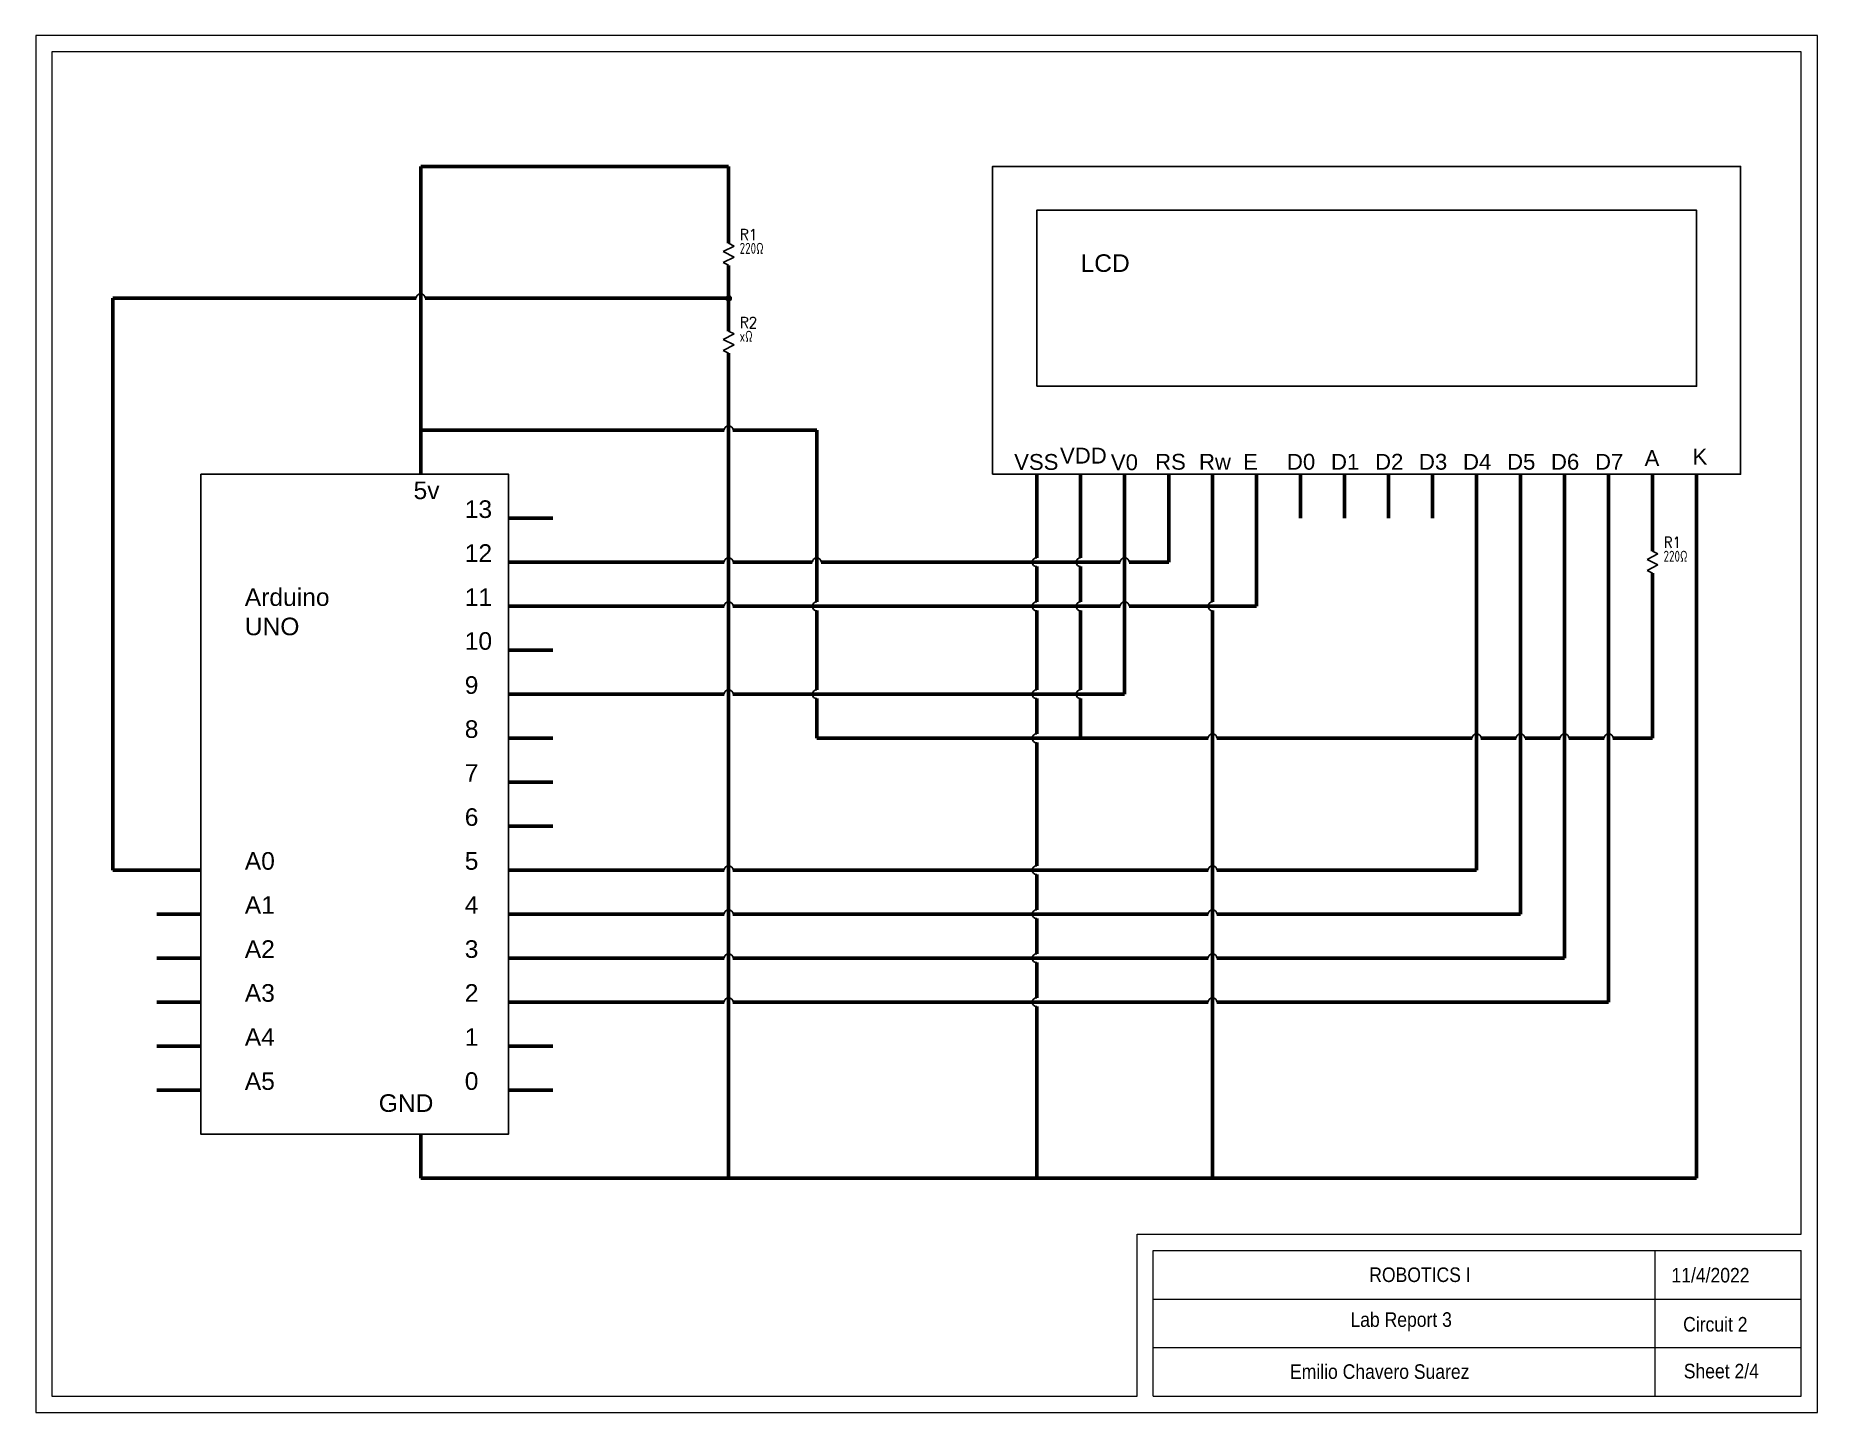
# Paper-space layout 'Layout2' of a CAD drawing. Header units: inches. Extents: x -0.2 to 10.8, y -0.3 to 8.2.
# The model-space entities are those that its viewports show. They can reach past a viewport. Long polylines and large blocks are cut down to what shows.
import ezdxf
from ezdxf.enums import TextEntityAlignment as Align

# ---------------------------------------------------------------- set-up
doc = ezdxf.new("R2010")
doc.units = ezdxf.units.IN
doc.header["$MEASUREMENT"] = 0
for name, color, linetype in [('MISC', 7, 'Continuous'), ('SYMS', 7, 'Continuous'), ('TAGS', 150, 'Continuous'), ('WIRES', 7, 'Continuous')]:
    doc.layers.add(name, color=color, linetype=linetype)
doc.styles.add('AW_TAG', font='txt', dxfattribs={"width": 0.9, "height": 0.109375})
doc.styles.get("Standard").update_dxf_attribs({"font": 'arial.ttf'})
doc.styles.add('WD', font='romans.shx')

# ---------------------------------------------------------------- blocks, each defined once
blk = doc.blocks.new('VRE1')
for p, q in [((-0.062, 0.031), (0.062, 0.094)), ((0.062, -0.031), (-0.062, 0.031)), ((0.062, 0.094), (0, 0.125)), ((-0.062, -0.094), (0.062, -0.031)), ((0, -0.125), (-0.062, -0.094))]:
    blk.add_line(p, q)
at = {"style": 'WD'}
for tag, p, width in [('INST', (0.219, 0.488), 0.7), ('LOC', (0.219, 0.318), 0.7), ('TAG1', (0.127, 0.162), 0.9), ('RATING1', (0.125, 0.006), 0.7), ('RATING2', (0.125, -0.151), 0.7), ('DESC1', (0.129, -0.307), 0.7), ('DESC2', (0.129, -0.463), 0.7)]:
    blk.add_attdef(tag, p, '', height=0.125, dxfattribs=dict(at, width=width))
at = {"linetype": 'Continuous', "style": 'WD', "flags": 8}
blk.add_attdef('TERM01', text='', height=0.125, dxfattribs=at).set_placement((-0.055, 0.144), align=Align.RIGHT)
at = {"style": 'WD', "flags": 9}
blk.add_attdef('FAMILY', (-0.184, 0.08), '', height=0.01, rotation=90, dxfattribs=at)
at = {"linetype": 'Continuous', "style": 'WD', "flags": 9}
for tag, p in [('CAT', (-0.139, 0.105)), ('MFG', (-0.12, 0.103)), ('ASSYCODE', (-0.094, 0.094))]:
    blk.add_attdef(tag, text='', height=0.01, rotation=90, dxfattribs=at).set_placement(p, align=Align.CENTER)
at = {"color": 7, "style": 'WD', "flags": 1}
for tag, p in [('X2TERM01', (0, 0.125)), ('X8TERM02', (0, -0.125))]:
    blk.add_attdef(tag, p, '', height=0.0125, dxfattribs=at)
at = {"linetype": 'Continuous', "style": 'WD', "flags": 8}
blk.add_attdef('TERM02', text='', height=0.125, dxfattribs=at).set_placement((-0.041, -0.151), align=Align.TOP_RIGHT)
blk = doc.blocks.new('WDDOT')
for radius in [0.03, 0.0187, 0.00929]:
    blk.add_circle((0, 0), radius)

msp = doc.modelspace()

# ---------------------------------------------------------------- linework, layer by layer
at = {"lineweight": 9}
for p, q in [((3.4, 37.9), (-7.4, 37.9)), ((-7.4, 37.9), (-7.4, 29.6)), ((3.4, 30.6), (3.4, 37.9)), ((-0.7, 30.6), (3.4, 30.6)), ((-0.7, 29.6), (-0.7, 30.6)), ((-0.6, 30.5), (3.4, 30.5)), ((-0.6, 29.6), (-0.6, 30.5)), ((2.499, 29.598), (2.499, 30.498)), ((3.4, 29.6), (3.4, 30.5)), ((-0.6, 30.2), (3.4, 30.2)), ((-0.6, 29.9), (3.4, 29.9)), ((-7.4, 29.6), (-0.7, 29.6)), ((-1.5, 29.6), (-0.7, 29.6)), ((-0.6, 29.6), (3.4, 29.6)), ((-0.6, 29.6), (-0.1, 29.6))]:
    msp.add_line(p, q, dxfattribs=at)
msp.add_lwpolyline([(-7.5, 29.5), (3.5, 29.5), (3.5, 38), (-7.5, 38)], close=True, dxfattribs=at)
for points in [[(-1.592, 35.292), (-1.592, 37.193), (3.026, 37.193), (3.026, 35.292)], [(-1.32, 35.835), (-1.32, 36.922), (2.754, 36.922), (2.754, 35.835)], [(-6.481, 35.292), (-4.58, 35.292), (-4.58, 31.218), (-6.481, 31.218)], [(-6.481, 35.292), (-4.58, 35.292), (-4.58, 31.218), (-6.481, 31.218)]]:
    msp.add_lwpolyline(points, close=True)
at = {"layer": 'WIRES', "color": 1, "lineweight": 50}
for p, q in [((-5.123, 35.564), (-5.123, 37.193)), ((-5.123, 37.193), (-3.222, 37.193)), ((-3.222, 37.193), (-3.222, 36.718)), ((-5.123, 35.292), (-5.123, 35.564)), ((-5.123, 35.564), (-3.249, 35.564)), ((-3.195, 35.564), (-2.678, 35.564)), ((-2.678, 35.564), (-2.678, 34.504)), ((-1.049, 35.02), (-1.049, 35.292)), ((2.482, 35.292), (2.482, 35.02)), ((-1.049, 35.02), (-1.049, 34.776)), ((2.482, 35.02), (2.482, 34.817)), ((-1.049, 34.722), (-1.049, 34.504)), ((2.482, 34.681), (2.482, 34.477)), ((-2.678, 34.45), (-2.678, 33.961)), ((-1.049, 34.45), (-1.049, 33.961)), ((2.482, 33.662), (2.482, 34.477)), ((-2.678, 33.907), (-2.678, 33.662)), ((-1.049, 33.907), (-1.049, 33.662)), ((-2.678, 33.662), (-0.261, 33.662)), ((-0.207, 33.662), (1.369, 33.662)), ((1.423, 33.662), (1.64, 33.662)), ((1.695, 33.662), (1.912, 33.662)), ((1.966, 33.662), (2.184, 33.662)), ((2.238, 33.662), (2.482, 33.662))]:
    msp.add_line(p, q, dxfattribs=at)
at = {"layer": 'WIRES', "lineweight": 50}
for p, q in [((-3.222, 36.582), (-3.222, 36.379)), ((-3.222, 36.175), (-3.222, 36.379)), ((-3.222, 35.292), (-3.222, 36.039)), ((-5.123, 35.292), (-5.123, 35.564)), ((-3.222, 33.119), (-3.222, 35.292)), ((-1.32, 35.02), (-1.32, 35.292)), ((-0.234, 35.02), (-0.234, 35.292)), ((0.309, 35.02), (0.309, 35.292)), ((0.581, 35.02), (0.581, 35.292)), ((0.853, 35.02), (0.853, 35.292)), ((1.124, 35.02), (1.124, 35.292)), ((2.754, 35.292), (2.754, 35.02)), ((-4.58, 35.02), (-4.308, 35.02)), ((-4.58, 35.02), (-4.308, 35.02)), ((-1.32, 35.02), (-1.32, 34.776)), ((-0.234, 35.02), (-0.234, 34.504)), ((2.754, 35.02), (2.754, 30.946)), ((-1.32, 34.722), (-1.32, 34.504)), ((-1.32, 34.45), (-1.32, 33.961)), ((-0.234, 34.45), (-0.234, 30.946)), ((-4.58, 34.206), (-4.308, 34.206)), ((-4.58, 34.206), (-4.308, 34.206)), ((-1.32, 33.907), (-1.32, 33.69)), ((-4.58, 33.662), (-4.308, 33.662)), ((-4.58, 33.662), (-4.308, 33.662)), ((-1.32, 33.635), (-1.32, 32.875)), ((-4.58, 33.391), (-4.308, 33.391)), ((-4.58, 33.391), (-4.308, 33.391)), ((-3.222, 33.238), (-3.222, 30.946)), ((-4.58, 33.119), (-4.308, 33.119)), ((-4.58, 33.119), (-4.308, 33.119)), ((-6.753, 32.848), (-7.024, 32.848)), ((-6.481, 32.848), (-6.753, 32.848)), ((-1.32, 32.82), (-1.32, 32.603)), ((-6.481, 32.576), (-6.753, 32.576)), ((-6.481, 32.576), (-6.753, 32.576)), ((-1.32, 32.549), (-1.32, 32.331)), ((-6.481, 32.304), (-6.753, 32.304)), ((-6.481, 32.304), (-6.753, 32.304)), ((-1.32, 32.277), (-1.32, 32.06)), ((-6.481, 32.033), (-6.753, 32.033)), ((-6.481, 32.033), (-6.753, 32.033)), ((-1.32, 32.006), (-1.32, 30.946)), ((-6.481, 31.761), (-6.753, 31.761)), ((-6.481, 31.761), (-6.753, 31.761)), ((-4.58, 31.761), (-4.308, 31.761)), ((-4.58, 31.761), (-4.308, 31.761)), ((-6.481, 31.489), (-6.753, 31.489)), ((-6.481, 31.489), (-6.753, 31.489)), ((-4.58, 31.489), (-4.308, 31.489)), ((-4.58, 31.489), (-4.308, 31.489)), ((-5.123, 31.218), (-5.123, 30.946)), ((-5.123, 31.218), (-5.123, 30.946)), ((-3.222, 30.946), (-5.123, 30.946)), ((-3.222, 30.946), (-2.678, 30.946)), ((-0.234, 30.946), (-2.923, 30.946)), ((2.754, 30.946), (-0.234, 30.946))]:
    msp.add_line(p, q, dxfattribs=at)
at = {"layer": 'WIRES', "color": 5, "lineweight": 50}
for p, q in [((-7.024, 32.848), (-7.024, 36.379)), ((-7.024, 36.379), (-5.15, 36.379)), ((-5.096, 36.379), (-3.222, 36.379)), ((0.038, 35.02), (0.038, 35.292)), ((2.211, 35.292), (2.211, 35.02)), ((0.038, 34.477), (0.038, 35.02)), ((2.211, 32.033), (2.211, 35.02)), ((-4.58, 34.477), (-4.308, 34.477)), ((-4.308, 34.477), (-3.249, 34.477)), ((-3.195, 34.477), (-0.804, 34.477)), ((-0.75, 34.477), (0.038, 34.477)), ((-6.753, 32.848), (-7.024, 32.848)), ((-6.481, 32.848), (-6.753, 32.848)), ((-4.58, 32.033), (-4.308, 32.033)), ((-4.308, 32.033), (-3.249, 32.033)), ((-3.195, 32.033), (-0.261, 32.033)), ((-0.207, 32.033), (2.211, 32.033))]:
    msp.add_line(p, q, dxfattribs=at)
at = {"layer": 'WIRES', "color": 3, "lineweight": 50}
for p, q in [((-0.777, 35.02), (-0.777, 35.292)), ((1.939, 35.292), (1.939, 35.02)), ((-0.777, 35.02), (-0.777, 33.934)), ((1.939, 32.304), (1.939, 35.02)), ((-4.58, 33.934), (-4.308, 33.934)), ((-3.249, 33.934), (-4.308, 33.934)), ((-0.777, 33.934), (-3.195, 33.934)), ((-4.58, 32.304), (-4.308, 32.304)), ((-4.308, 32.304), (-3.249, 32.304)), ((-3.195, 32.304), (-0.261, 32.304)), ((-0.207, 32.304), (1.939, 32.304))]:
    msp.add_line(p, q, dxfattribs=at)
at = {"layer": 'WIRES', "color": 6, "lineweight": 50}
for p, q in [((-0.505, 35.02), (-0.505, 35.292)), ((1.396, 35.02), (1.396, 35.292)), ((-0.505, 34.749), (-0.505, 35.02)), ((1.396, 32.848), (1.396, 35.02)), ((-4.58, 34.749), (-4.308, 34.749)), ((-4.308, 34.749), (-3.249, 34.749)), ((-3.195, 34.749), (-2.706, 34.749)), ((-2.651, 34.749), (-1.076, 34.749)), ((-1.32, 34.749), (-0.804, 34.749)), ((-0.75, 34.749), (-0.505, 34.749)), ((-4.58, 32.848), (-4.308, 32.848)), ((-4.308, 32.848), (-3.249, 32.848)), ((-3.195, 32.848), (-0.261, 32.848)), ((-0.207, 32.848), (1.396, 32.848))]:
    msp.add_line(p, q, dxfattribs=at)
at = {"layer": 'WIRES', "color": 30, "lineweight": 50, "true_color": 0xf26722}
for p, q in [((1.667, 35.02), (1.667, 35.292)), ((1.667, 32.576), (1.667, 35.02)), ((-4.58, 32.576), (-4.308, 32.576)), ((-4.308, 32.576), (-3.249, 32.576)), ((-3.195, 32.576), (-0.261, 32.576)), ((-0.207, 32.576), (1.667, 32.576))]:
    msp.add_line(p, q, dxfattribs=at)
at = {"layer": 'WIRES', "color": 5}
for centre in [(-5.123, 36.379), (-3.222, 34.477), (-0.777, 34.477), (-3.222, 32.033), (-0.234, 32.033)]:
    msp.add_arc(centre, 0.0272, 0, 180, dxfattribs=at)
at = {"layer": 'WIRES', "color": 1}
for centre, start, end in [((-3.222, 35.564), 0, 180), ((-1.049, 34.749), 90, 270), ((-2.678, 34.477), 90, 270), ((-1.049, 34.477), 90, 270), ((-2.678, 33.934), 90, 270), ((-1.049, 33.934), 90, 270), ((-0.234, 33.662), 0, 180), ((1.396, 33.662), 0, 180), ((1.667, 33.662), 0, 180), ((1.939, 33.662), 0, 180), ((2.211, 33.662), 0, 180)]:
    msp.add_arc(centre, 0.0272, start, end, dxfattribs=at)
at = {"layer": 'WIRES', "color": 6}
for centre in [(-3.222, 34.749), (-2.678, 34.749), (-0.777, 34.749), (-3.222, 32.848), (-0.234, 32.848)]:
    msp.add_arc(centre, 0.0272, 0, 180, dxfattribs=at)
at = {"layer": 'WIRES'}
for centre in [(-1.32, 34.749), (-1.32, 34.477), (-0.234, 34.477), (-1.32, 33.934), (-1.32, 33.662), (-1.32, 32.848), (-1.32, 32.576), (-1.32, 32.304), (-1.32, 32.033)]:
    msp.add_arc(centre, 0.0272, 90, 270, dxfattribs=at)
at = {"layer": 'WIRES', "color": 3}
for centre in [(-3.222, 33.934), (-3.222, 32.304), (-0.234, 32.304)]:
    msp.add_arc(centre, 0.0272, 0, 180, dxfattribs=at)
at = {"layer": 'WIRES', "color": 30, "true_color": 0xf26722}
for centre in [(-3.222, 32.576), (-0.234, 32.576)]:
    msp.add_arc(centre, 0.0272, 0, 180, dxfattribs=at)

# ---------------------------------------------------------------- block references
at = {"layer": 'SYMS'}
ref = msp.add_blockref('VRE1', (-3.222, 36.65), dxfattribs=dict(at, xscale=0.5432365200605886, yscale=0.5432365200605886, zscale=0.5432365200605886))
ref.add_attrib('RATING1', '220Ω', (-3.154, 36.653), dxfattribs={"layer": 'MISC', "height": 0.0679, "style": 'WD', "width": 0.7})
ref.add_attrib('TAG1', 'R1', (-3.153, 36.738), dxfattribs={"layer": 'TAGS', "height": 0.0679, "style": 'WD', "width": 0.9})
at = {"layer": 'SYMS', "xscale": 0.5432365200605886, "yscale": 0.5432365200605886, "zscale": 0.5432365200605886}
msp.add_blockref('WDDOT', (-3.222, 36.379), dxfattribs=at)
at = {"layer": 'SYMS'}
ref = msp.add_blockref('VRE1', (-3.222, 36.107), dxfattribs=dict(at, xscale=0.5432365200605886, yscale=0.5432365200605886, zscale=0.5432365200605886))
ref.add_attrib('RATING1', 'xΩ', (-3.154, 36.11), dxfattribs={"layer": 'MISC', "height": 0.0679, "style": 'WD', "width": 0.7})
ref.add_attrib('TAG1', 'R2', (-3.153, 36.195), dxfattribs={"layer": 'TAGS', "height": 0.0679, "style": 'WD', "width": 0.9})
ref = msp.add_blockref('VRE1', (2.482, 34.749), dxfattribs=dict(at, xscale=0.5432365200605886, yscale=0.5432365200605886, zscale=0.5432365200605886))
ref.add_attrib('RATING1', '220Ω', (2.55, 34.752), dxfattribs={"layer": 'MISC', "height": 0.0679, "style": 'WD', "width": 0.7})
ref.add_attrib('TAG1', 'R1', (2.551, 34.837), dxfattribs={"layer": 'TAGS', "height": 0.0679, "style": 'WD', "width": 0.9})

# ---------------------------------------------------------------- texts
at = {"attachment_point": 1}
for s, insert, char_height in [('{\\C256;\\c0;LCD}', (-1.049, 36.65), 0.10865), ('{\\C256;\\c0;VDD}', (-1.176, 35.456), 0.09778), ('{\\C256;\\c0;A}', (2.433, 35.441), 0.09778), ('{\\C256;\\c0;K}', (2.729, 35.45), 0.09778), ('{\\C256;\\c0;VSS}', (-1.459, 35.417), 0.09778), ('{\\C256;\\c0;V0}', (-0.862, 35.415), 0.09778), ('{\\C256;\\c0;RS}', (-0.589, 35.418), 0.09778), ('{\\C256;\\c0;Rw}', (-0.318, 35.418), 0.09778), ('{\\C256;\\c0;E}', (-0.046, 35.418), 0.09778), ('{\\C256;\\c0;D0}', (0.225, 35.418), 0.09778), ('{\\C256;\\c0;D1}', (0.497, 35.418), 0.09778), ('{\\C256;\\c0;D2}', (0.769, 35.418), 0.09778), ('{\\C256;\\c0;D3}', (1.04, 35.418), 0.09778), ('{\\C256;\\c0;D4}', (1.312, 35.418), 0.09778), ('{\\C256;\\c0;D5}', (1.584, 35.418), 0.09778), ('{\\C256;\\c0;D6}', (1.855, 35.418), 0.09778), ('{\\C256;\\c0;D7}', (2.127, 35.418), 0.09778), ('{\\C256;\\c0;5v}', (-5.167, 35.247), 0.10865), ('{\\C256;\\c0;5v}', (-5.167, 35.247), 0.10865), ('{\\C256;\\c0;13}', (-4.851, 35.131), 0.10865), ('{\\C256;\\c0;13}', (-4.851, 35.131), 0.10865), ('{\\C256;\\c0;12}', (-4.851, 34.86), 0.10865), ('{\\C256;\\c0;12}', (-4.851, 34.86), 0.10865), ('{\\C256;\\c0;Arduino UNO}', (-6.209, 34.588), 0.10865), ('{\\C256;\\c0;Arduino UNO}', (-6.209, 34.588), 0.10865), ('{\\C256;\\c0;11}', (-4.851, 34.588), 0.10865), ('{\\C256;\\c0;11}', (-4.851, 34.588), 0.10865), ('{\\C256;\\c0;10}', (-4.851, 34.317), 0.10865), ('{\\C256;\\c0;10}', (-4.851, 34.317), 0.10865), ('{\\C256;\\c0;9}', (-4.851, 34.045), 0.10865), ('{\\C256;\\c0;9}', (-4.851, 34.045), 0.10865), ('{\\C256;\\c0;8}', (-4.851, 33.773), 0.10865), ('{\\C256;\\c0;8}', (-4.851, 33.773), 0.10865), ('{\\C256;\\c0;7}', (-4.851, 33.502), 0.10865), ('{\\C256;\\c0;7}', (-4.851, 33.502), 0.10865), ('{\\C256;\\c0;6}', (-4.851, 33.23), 0.10865), ('{\\C256;\\c0;6}', (-4.851, 33.23), 0.10865), ('{\\C256;\\c0;A0}', (-6.209, 32.959), 0.10865), ('{\\C256;\\c0;A0}', (-6.209, 32.959), 0.10865), ('{\\C256;\\c0;5}', (-4.851, 32.959), 0.10865), ('{\\C256;\\c0;5}', (-4.851, 32.959), 0.10865), ('{\\C256;\\c0;A1}', (-6.209, 32.687), 0.10865), ('{\\C256;\\c0;A1}', (-6.209, 32.687), 0.10865), ('{\\C256;\\c0;4}', (-4.851, 32.687), 0.10865), ('{\\C256;\\c0;4}', (-4.851, 32.687), 0.10865), ('{\\C256;\\c0;A2}', (-6.209, 32.415), 0.10865), ('{\\C256;\\c0;A2}', (-6.209, 32.415), 0.10865), ('{\\C256;\\c0;3}', (-4.851, 32.415), 0.10865), ('{\\C256;\\c0;3}', (-4.851, 32.415), 0.10865), ('{\\C256;\\c0;A3}', (-6.209, 32.144), 0.10865), ('{\\C256;\\c0;A3}', (-6.209, 32.144), 0.10865), ('{\\C256;\\c0;2}', (-4.851, 32.144), 0.10865), ('{\\C256;\\c0;2}', (-4.851, 32.144), 0.10865), ('{\\C256;\\c0;A4}', (-6.209, 31.872), 0.10865), ('{\\C256;\\c0;A4}', (-6.209, 31.872), 0.10865), ('{\\C256;\\c0;1}', (-4.851, 31.872), 0.10865), ('{\\C256;\\c0;1}', (-4.851, 31.872), 0.10865), ('{\\C256;\\c0;A5}', (-6.209, 31.6), 0.10865), ('{\\C256;\\c0;A5}', (-6.209, 31.6), 0.10865), ('{\\C256;\\c0;0}', (-4.851, 31.6), 0.10865), ('{\\C256;\\c0;0}', (-4.851, 31.6), 0.10865), ('{\\C256;\\c0;GND}', (-5.382, 31.464), 0.10865), ('{\\C256;\\c0;GND}', (-5.382, 31.464), 0.10865)]:
    msp.add_mtext_dynamic_manual_height_columns(s, width=0.26557, gutter_width=0.543, heights=[0], dxfattribs=dict(at, insert=insert, char_height=char_height))
at = {"color": 250, "char_height": 0.09, "attachment_point": 1, "style": 'AW_TAG'}
for s, width, insert in [('\\pxqc,t3;{\\fWinCC_flexible_smart|b0|i0|c0|p49;\\C256;\\c0;ROBOTICS I}', 3.07454, (-0.491, 30.395)), ('\\pxt3;{\\fWinCC_flexible_smart|b0|i0|c0|p49;\\C256;\\c0;11/4/2022}', 2.47378, (2.599, 30.392)), ('\\pxt3;{\\fWinCC_flexible_smart|b0|i0|c0|p49;\\C256;\\c0;Lab Report 3}', 2.47378, (0.617, 30.118)), ('\\pxt3;{\\fWinCC_flexible_smart|b0|i0|c0|p49;\\C256;\\c0;Circuit 2}', 2.47378, (2.671, 30.089)), ('\\pxt3,25;{\\fWinCC_flexible_smart|b0|i0|c0|p49;\\C256;\\c0;Emilio Chavero Suarez}', 2.47378, (0.244, 29.797)), ('\\pxt3;{\\fWinCC_flexible_smart|b0|i0|c0|p49;\\C256;\\c0;Sheet 2/4}', 2.47378, (2.675, 29.8))]:
    msp.add_mtext_dynamic_manual_height_columns(s, width=width, gutter_width=1, heights=[0.0251], dxfattribs=dict(at, insert=insert))

psp = doc.layouts.new('Layout2')

# ---------------------------------------------------------------- viewports
at = {"layer": '0'}
psp.add_viewport(center=(5.258, 3.974), size=(11, 8.5), view_center_point=(-2, 33.75), view_height=8.5, dxfattribs=at)

doc.saveas('drawing.dxf')
